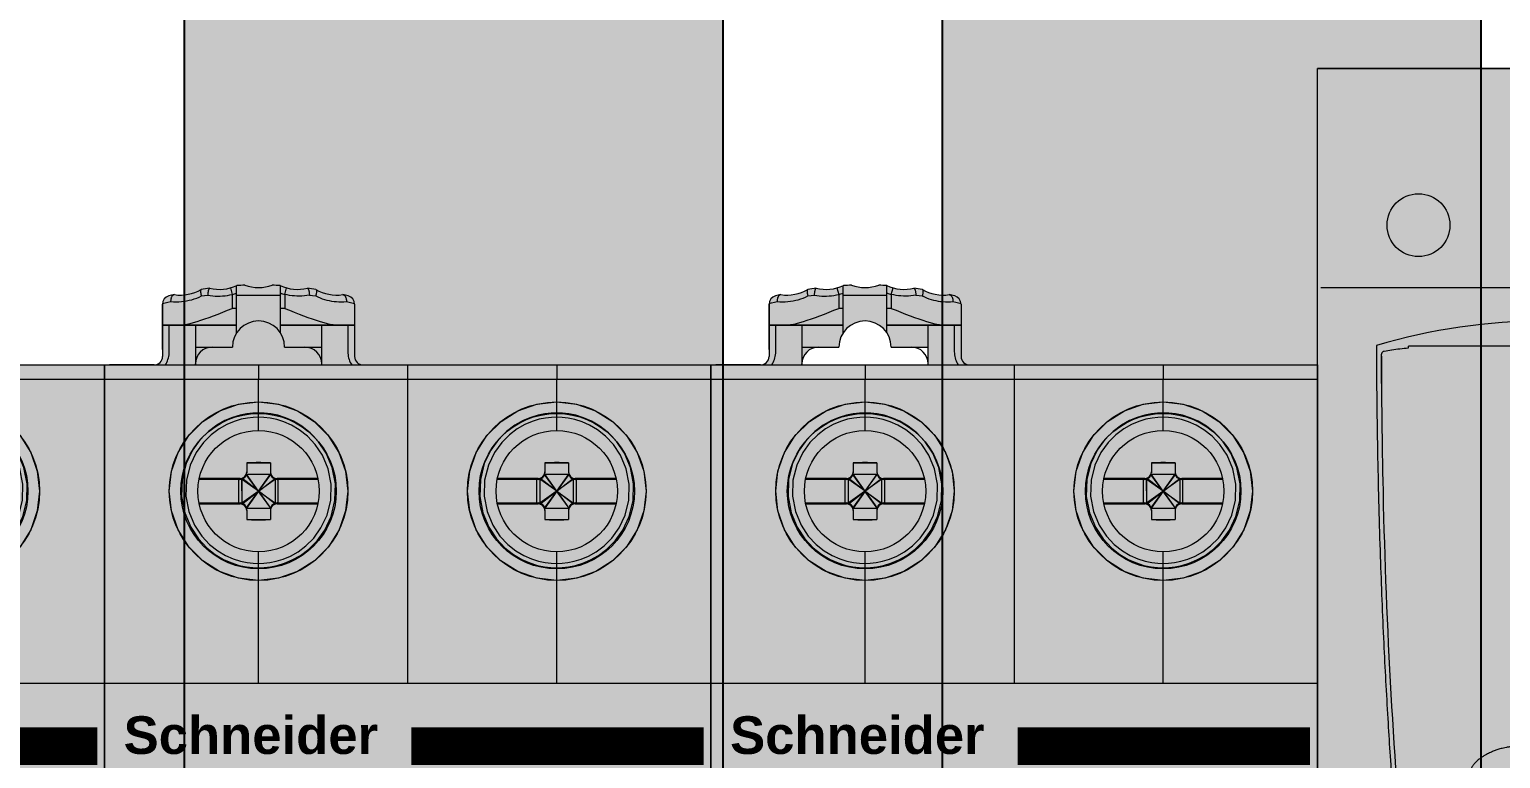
# Model space of a CAD drawing. Header units: millimetres. Extents: x 6914 to 9858, y -2771 to -210.
# Drawn here: x 7083.3 to 7170.6, y -962.6 to -919.3 of the extents above; entities that cross this region are included whole.
import ezdxf

# ---------------------------------------------------------------- set-up
doc = ezdxf.new("R2010")
doc.units = ezdxf.units.MM
doc.layers.get('0').update_dxf_attribs({"lineweight": 9})
for name, color, linetype in [('05. Аппараты', 7, 'Continuous'), ('APPAREILLAGE', 7, 'Continuous'), ('REPARTITION', 7, 'Continuous')]:
    doc.layers.add(name, color=color, linetype=linetype)
doc.layers.add('тонкая', color=7, linetype='Continuous', lineweight=13)
doc.styles.add('STANDARD-2', font='arialbd.ttf')

# ---------------------------------------------------------------- blocks, each defined once
blk = doc.blocks.new('Из_буфера9360')
at = {"layer": 'APPAREILLAGE'}
h = blk.add_hatch(color=252, dxfattribs=at)
h.paths.add_polyline_path([(27.51, 502.269), (33.28, 503.794), (39.987, 504.418), (47.4, 504.307), (55.347, 503.684), (63.547, 502.796), (136.305, 502.796), (136.305, 470.796), (31.547, 470.796), (23.347, 471.684), (15.4, 472.307), (7.987, 472.418), (1.28, 471.794), (-4.49, 470.269), (-9.256, 467.7), (-11.217, 466.014), (20.783, 498.014), (22.744, 499.7)])
h.paths.add_polyline_path([(-12.903, 464.053), (-11.217, 466.014), (-9.256, 467.7), (-4.49, 470.269), (1.28, 471.794), (7.987, 472.418), (15.4, 472.307), (23.347, 471.684), (31.547, 470.796), (23.519, 470.235), (17.261, 469.535), (15.681, 469.359), (8.456, 467.894), (2.157, 465.649), (-3.242, 462.4), (-5.561, 460.357), (-7.603, 458.038), (-10.852, 452.64), (-13.097, 446.34), (-14.562, 439.115), (-15.439, 431.277), (-16, 423.25), (-16.887, 431.45), (-17.511, 439.397), (-17.621, 446.809), (-16.998, 453.517), (-15.472, 459.287)])
h.paths.add_polyline_path([(-3.242, 462.4), (2.157, 465.649), (8.456, 467.894), (15.681, 469.359), (17.261, 469.535), (16.561, 463.277), (16, 455.25), (16, 21.714), (-16, 21.714), (-16, 423.25), (-15.439, 431.277), (-14.562, 439.115), (-13.097, 446.34), (-10.852, 452.64), (-7.603, 458.038), (-5.561, 460.357)])
at = {"layer": 'REPARTITION'}
for p, q in [((16, 21.714), (16, 455.25)), ((-16, 423.25), (-16, 21.714))]:
    blk.add_line(p, q, dxfattribs=at)
blk = doc.blocks.new('Из_буфера9546')
at = {"layer": 'APPAREILLAGE'}
h = blk.add_hatch(color=252, dxfattribs=at)
h.paths.add_polyline_path([(123.112, 615.175), (125.112, 615.175), (125.112, 599.175), (123.112, 599.175)])
h.paths.add_polyline_path([(123.112, 599.175), (125.112, 599.175), (125.112, 583.175), (123.112, 583.175)])
h.paths.add_polyline_path([(27.51, 614.647), (33.28, 616.173), (39.987, 616.796), (47.4, 616.686), (55.347, 616.062), (63.547, 615.175), (125.112, 615.175), (125.112, 583.175), (31.547, 583.175), (23.347, 584.062), (15.4, 584.686), (7.987, 584.796), (1.28, 584.173), (-4.49, 582.647), (-9.256, 580.078), (-11.217, 578.392), (20.783, 610.392), (22.744, 612.078)])
h.paths.add_polyline_path([(-4.49, 582.647), (1.28, 584.173), (7.987, 584.796), (15.4, 584.686), (23.347, 584.062), (31.547, 583.175), (23.519, 582.614), (17.261, 581.914), (15.681, 581.737), (8.456, 580.272), (2.157, 578.027), (-3.242, 574.778), (-5.561, 572.735), (-7.603, 570.417), (-10.852, 565.018), (-13.097, 558.719), (-14.562, 551.494), (-15.439, 543.656), (-16, 535.628), (-16.887, 543.828), (-17.511, 551.775), (-17.621, 559.187), (-16.998, 565.895), (-15.472, 571.665), (-12.903, 576.431), (-11.217, 578.392), (-9.256, 580.078)])
h.paths.add_polyline_path([(2.157, 578.027), (8.456, 580.272), (15.681, 581.737), (17.261, 581.914), (16.561, 575.656), (16, 567.628), (16, 21.714), (-16, 21.714), (-16, 535.628), (-15.439, 543.656), (-14.562, 551.494), (-13.097, 558.719), (-10.852, 565.018), (-7.603, 570.417), (-5.561, 572.735), (-3.242, 574.778)])
at = {"layer": 'REPARTITION'}
for p, q in [((16, 21.714), (16, 567.628)), ((-16, 535.628), (-16, 21.714))]:
    blk.add_line(p, q, dxfattribs=at)
blk = doc.blocks.new('Из_буфера7463')
at = {"layer": 'тонкая', "true_color": 0xc9c9c9}
blk.add_hatch(color=9, dxfattribs=at).paths.add_polyline_path([(5.3, 0.001, 1), (-5.301, 0.001, 1)])
for p, q in [((0, 0), (-0.713, 1.003)), ((-0.7, 1.675), (-0.701, 1.099)), ((0, 0), (0.712, 1.003)), ((0.7, 1.675), (0.7, 1.1)), ((-1.101, 0.7), (-3.525, 0.7)), ((-1.003, 0.712), (-1, -0.712)), ((0, 0), (-1.003, 0.712)), ((1, 0.713), (-1, -0.712)), ((0, 0), (-0.713, -1)), ((0, 0), (0.713, -1)), ((0, 0), (1, -0.712)), ((1, -0.712), (1, 0.713)), ((3.519, 0.7), (1.1, 0.7)), ((-3.517, -0.7), (-1.1, -0.7)), ((1.1, -0.7), (3.523, -0.7)), ((-0.713, -1), (0.713, -1)), ((-0.7, -1.1), (-0.7, -1.674)), ((0.7, -1.1), (0.7, -1.674))]:
    blk.add_line(p, q)
blk.add_lwpolyline([(-0.7, -1.674), (-0.421, -1.68), (-0.141, -1.683), (0.141, -1.683), (0.421, -1.68), (0.7, -1.674)])
for centre, start, end in [((-1.101, 1.1), 269.98883, 359.92722), ((1.1, 1.1), 180.00042, 269.99779), ((-1.1, -1.1), 359.99999, 90.0018), ((1.1, -1.1), 89.99819, 180.00002)]:
    blk.add_arc(centre, 0.4, start, end)
at = {"layer": 'тонкая'}
for p, q in [((-0.713, 1.003), (0.712, 1.003)), ((-0.7, 1.675), (0.7, 1.675))]:
    blk.add_line(p, q, dxfattribs=at)
for centre, radius in [((0, 0), 5.3), ((0, 0.001), 4.614), ((0, 0.001), 3.6)]:
    blk.add_circle(centre, radius, dxfattribs=at)
blk = doc.blocks.new('Из_буфера28128')
at = {"ltscale": 100}
h = blk.add_hatch(color=2, dxfattribs=at)
h.paths.add_polyline_path([(4.156, 46.566, 0.16662), (5.747, 46.876, -0.005754), (6.248, 46.948, 0.125718), (7.486, 46.967), (7.591, 46.581), (7.591, 45.754), (7.85, 45.754), (7.85, 44.754), (5.4, 44.754), (3.451, 44.754), (3.452, 46.049, -0.318374), (3.829, 46.487, -0.003821)])
h.paths.add_polyline_path([(12.553, 46.876, 0.16662), (14.144, 46.566, -0.003821), (14.471, 46.487, -0.344326), (14.85, 46.002), (14.85, 44.756), (12.9, 44.754), (10.453, 44.754), (10.45, 44.754), (10.45, 45.754), (10.709, 45.754), (10.709, 46.581), (10.814, 46.967, 0.125718), (12.052, 46.948, -0.005754)])
h.paths.add_polyline_path([(10.45, 47.097, 0.038719), (10.814, 46.967), (10.709, 46.581, -0.023491), (10.45, 46.665)])
h.paths.add_polyline_path([(10.45, 46.665, 0.023491), (10.709, 46.581), (10.709, 45.754), (10.45, 45.754), (10.45, 46.519)])
h.paths.add_polyline_path([(7.591, 46.581, 0.023491), (7.85, 46.665), (7.85, 46.519), (7.85, 45.754), (7.591, 45.754)])
h.paths.add_polyline_path([(7.486, 46.967, 0.038719), (7.85, 47.097), (7.85, 46.665, -0.023491), (7.591, 46.581)])
h.paths.add_polyline_path([(8.339, 47.126, 0.16662), (9.961, 47.126, -0.005429), (10.438, 47.103, 0.001342), (10.45, 47.097), (10.45, 46.665), (10.45, 46.519), (7.85, 46.519), (7.85, 46.665), (7.85, 47.097, 0.001342), (7.862, 47.103, -0.005429)])
h.paths.add_polyline_path([(7.85, 46.519), (10.45, 46.519), (10.45, 45.754), (10.45, 44.754), (10.45, 44.298, 0.543311), (7.85, 44.297), (7.85, 44.754), (7.85, 45.754)])
h.paths.add_polyline_path([(5.4, 44.754), (7.85, 44.754), (7.85, 44.297, 0.144708), (7.601, 43.454), (6.4, 43.454), (5.4, 43.454)])
h.paths.add_polyline_path([(10.453, 44.754), (12.9, 44.754), (12.9, 43.454), (11.9, 43.454), (10.7, 43.454, 0.144998), (10.45, 44.298), (10.45, 44.754)])
h.paths.add_polyline_path([(11.9, 43.454), (12.9, 43.454), (12.9, 42.454, 0.414214)])
h.paths.add_polyline_path([(12.9, 44.754), (14.85, 44.754), (14.85, 42.9, 0.414214), (15.35, 42.4), (12.9, 42.4), (12.9, 42.454), (12.9, 43.454)])
h.paths.add_polyline_path([(12.9, 44.754), (14.85, 44.754), (14.85, 42.9, 0.414214), (15.35, 42.4), (12.9, 42.4), (12.9, 42.454), (12.9, 43.454)])
h.paths.add_polyline_path([(12.9, 44.754), (14.85, 44.754), (14.85, 42.9, 0.414214), (15.35, 42.4), (12.9, 42.4), (12.9, 42.454), (12.9, 43.454)])
h.paths.add_polyline_path([(11.9, 43.454), (12.9, 43.454), (12.9, 42.454, 0.414214)])
h.paths.add_polyline_path([(5.4, 43.454), (6.4, 43.454, 0.414214), (5.4, 42.454)])
h.paths.add_polyline_path([(3.451, 44.754), (5.4, 44.754), (5.4, 43.454), (5.4, 42.454), (5.4, 42.4), (2.95, 42.4, 0.414389), (3.45, 42.9)])
at = {"layer": 'тонкая', "ltscale": 100, "true_color": 0xfafafa}
h = blk.add_hatch(color=7, dxfattribs=at)
h.paths.add_polyline_path([(21.55, -2.386), (31.55, -2.386), (31.55, -4.43), (21.55, -4.43)])
h.paths.add_polyline_path([(3.85, -2.386), (13.85, -2.386), (13.85, -4.43), (3.85, -4.43)])
h.paths.add_polyline_path([(0.55, -13.899), (7.701, -13.899), (7.701, -13.968), (7.701, -19.796), (7.701, -19.93), (0.55, -19.93)])
h.paths.add_polyline_path([(31.85, -15.482), (34.45, -15.482), (34.85, -15.482), (34.85, -19.93), (27.698, -19.93), (27.698, -19.796), (27.698, -13.968), (27.698, -13.899), (31.733, -13.9), (31.754, -14.19)])
h.paths.add_polyline_path([(22.604, -15.745), (23.243, -15.691), (23.82, -15.632), (24.341, -15.568), (24.812, -15.5), (25.239, -15.428), (25.623, -15.351), (25.968, -15.269), (26.274, -15.182), (26.542, -15.088), (26.77, -14.987), (26.956, -14.877), (27.092, -14.76), (27.174, -14.638), (27.198, -14.521), (27.198, -19.796), (27.198, -19.93), (23.567, -20.043), (20.729, -20.216), (17.698, -20.278), (14.666, -20.216), (11.832, -20.043), (9.15, -19.96), (8.201, -19.93), (8.201, -19.796), (8.201, -14.519), (8.226, -14.638), (8.309, -14.761), (8.446, -14.879), (8.633, -14.989), (8.863, -15.09), (9.132, -15.184), (9.44, -15.272), (9.786, -15.353), (10.173, -15.43), (10.601, -15.502), (11.073, -15.57), (11.592, -15.633), (12.163, -15.691), (12.79, -15.745), (13.477, -15.793), (14.231, -15.835), (15.057, -15.87), (15.964, -15.896), (16.958, -15.912), (18.055, -15.915), (19.182, -15.901), (20.199, -15.875), (21.096, -15.838), (21.892, -15.795)])
h.paths.add_polyline_path([(8.201, -13.899), (27.198, -13.899), (27.198, -13.968), (27.199, -14.518), (27.198, -14.521), (27.174, -14.638), (27.092, -14.76), (26.956, -14.877), (26.77, -14.987), (26.542, -15.088), (26.274, -15.182), (25.968, -15.269), (25.623, -15.351), (25.239, -15.428), (24.812, -15.5), (24.341, -15.568), (23.82, -15.632), (23.243, -15.691), (22.604, -15.745), (21.892, -15.795), (21.096, -15.838), (20.199, -15.875), (19.182, -15.901), (18.055, -15.915), (16.958, -15.912), (15.964, -15.896), (15.057, -15.87), (14.231, -15.835), (13.477, -15.793), (12.79, -15.745), (12.163, -15.691), (11.592, -15.633), (11.073, -15.57), (10.601, -15.502), (10.173, -15.43), (9.786, -15.353), (9.44, -15.272), (9.132, -15.184), (8.863, -15.09), (8.633, -14.989), (8.446, -14.879), (8.309, -14.761), (8.226, -14.638), (8.201, -14.519), (8.201, -14.518), (8.201, -13.968)])
h.paths.add_polyline_path([(8.904, -11.125), (10.451, -11.172), (11.943, -11.304), (13.329, -11.499), (13.433, -11.53), (13.523, -11.582), (13.592, -11.651), (13.635, -11.732), (13.65, -11.818), (13.65, -13.217), (13.635, -13.28), (13.592, -13.337), (13.523, -13.384), (13.45, -13.412), (13.45, -13.661), (4.35, -13.661), (4.35, -13.412), (4.277, -13.384), (4.208, -13.337), (4.165, -13.28), (4.15, -13.217), (4.15, -11.818), (4.165, -11.732), (4.208, -11.651), (4.277, -11.582), (4.367, -11.53), (4.471, -11.5), (5.862, -11.303), (7.356, -11.171)])
h.paths.add_polyline_path([(26.604, -11.125), (28.151, -11.172), (29.643, -11.304), (31.029, -11.499), (31.133, -11.53), (31.223, -11.582), (31.292, -11.651), (31.335, -11.732), (31.35, -11.818), (31.35, -13.217), (31.335, -13.28), (31.292, -13.337), (31.223, -13.384), (31.15, -13.412), (31.15, -13.661), (22.05, -13.661), (22.05, -13.412), (21.977, -13.384), (21.908, -13.337), (21.865, -13.28), (21.85, -13.217), (21.85, -11.818), (21.865, -11.732), (21.908, -11.651), (21.977, -11.582), (22.067, -11.53), (22.171, -11.5), (23.562, -11.303), (25.056, -11.171)])
h.paths.add_polyline_path([(27.198, -13.968), (27.698, -13.968), (27.698, -19.796), (27.198, -19.796), (27.198, -14.521), (27.199, -14.518)])
h.paths.add_polyline_path([(33.543, -14.189), (34.45, -14.189), (34.45, -15.482), (31.85, -15.482), (31.754, -14.19), (31.848, -14.19)])
h.paths.add_polyline_path([(12.153, -38.402, 0.039642), (12.668, -37.884), (12.718, -37.833), (12.746, -37.789, 0.629593), (9.15, -30.285), (9.15, -29.6), (10.26, -29.718), (11.318, -30.064), (12.273, -30.618), (13.095, -31.36), (13.742, -32.253), (14.193, -33.268), (14.421, -34.348), (14.42, -35.458), (14.19, -36.538), (13.737, -37.554), (13.088, -38.447), (12.265, -39.188), (11.311, -39.739), (10.255, -40.084), (9.15, -40.2), (9.15, -39.551), (9.848, -39.498), (10.53, -39.337), (11.265, -39.031), (12.022, -38.534)])
h.paths.add_polyline_path([(8.04, -29.718), (9.15, -29.6), (9.15, -30.285, 0.624628), (5.511, -37.737), (5.529, -37.766), (5.56, -37.799, 0.043374), (6.114, -38.374), (6.228, -38.492), (6.475, -38.659, 0.012404), (6.665, -38.787), (6.995, -39.01), (7.742, -39.328), (8.438, -39.496), (9.15, -39.551), (9.15, -40.2), (8.046, -40.084), (6.989, -39.74), (6.035, -39.188), (5.212, -38.447), (4.562, -37.554), (4.11, -36.538), (3.879, -35.458), (3.879, -34.347), (4.107, -33.268), (4.558, -32.253), (5.205, -31.36), (6.027, -30.618), (6.981, -30.064)])
h.paths.add_polyline_path([(24.681, -30.064), (25.74, -29.718), (26.85, -29.6), (26.85, -30.285, 0.624628), (23.211, -37.737), (23.229, -37.766), (23.26, -37.799, 0.043374), (23.814, -38.374), (23.928, -38.492), (24.175, -38.659, 0.012404), (24.365, -38.787), (24.695, -39.01), (25.442, -39.328), (26.138, -39.496), (26.85, -39.551), (26.85, -40.2), (25.746, -40.084), (24.689, -39.74), (23.735, -39.188), (22.912, -38.447), (22.262, -37.554), (21.81, -36.538), (21.579, -35.458), (21.579, -34.347), (21.807, -33.268), (22.258, -32.253), (22.905, -31.36), (23.727, -30.618)])
h.paths.add_polyline_path([(27.96, -29.718), (29.018, -30.064), (29.973, -30.618), (30.795, -31.36), (31.442, -32.253), (31.893, -33.268), (32.121, -34.348), (32.12, -35.458), (31.89, -36.538), (31.437, -37.554), (30.788, -38.447), (29.965, -39.188), (29.011, -39.739), (27.955, -40.084), (26.85, -40.2), (26.85, -39.551), (27.548, -39.498), (28.23, -39.337), (28.965, -39.031), (29.722, -38.534), (29.853, -38.402, 0.039642), (30.368, -37.884), (30.418, -37.833), (30.446, -37.789, 0.629593), (26.85, -30.285), (26.85, -29.6)])
h.paths.add_polyline_path([(24.546, 39.673), (25.667, 40.066), (26.85, 40.2), (26.85, 39.551), (26.519, 39.539), (26.152, 39.497), (25.749, 39.416), (25.313, 39.284), (24.852, 39.09), (24.371, 38.818), (23.876, 38.448), (23.699, 38.271, 0.016476), (23.484, 38.056), (23.387, 37.96), (23.345, 37.902, 0.640654), (26.85, 30.287), (26.85, 29.6), (25.662, 29.735), (24.539, 30.13), (23.537, 30.763), (22.702, 31.601), (22.073, 32.605), (21.682, 33.724), (21.55, 34.903), (21.683, 36.081), (22.076, 37.202), (22.708, 38.207), (23.545, 39.044)])
h.paths.add_polyline_path([(28.032, 40.066), (29.153, 39.673), (30.155, 39.043), (30.992, 38.207), (31.624, 37.202), (32.017, 36.082), (32.15, 34.903), (32.018, 33.725), (31.627, 32.605), (30.998, 31.601), (30.162, 30.763), (29.161, 30.131), (28.038, 29.735), (26.85, 29.6), (26.85, 30.287, 0.629706), (30.445, 37.792), (30.416, 37.836), (30.353, 37.903, 0.022918), (30.064, 38.211), (29.922, 38.362), (29.415, 38.761), (28.918, 39.055), (28.442, 39.264), (27.991, 39.406), (27.572, 39.494), (27.191, 39.538), (26.85, 39.551), (26.85, 40.2)])
h.paths.add_polyline_path([(9.15, 40.2), (10.332, 40.066), (11.453, 39.673), (12.455, 39.043), (13.292, 38.207), (13.924, 37.202), (14.317, 36.082), (14.45, 34.903), (14.318, 33.725), (13.927, 32.605), (13.298, 31.601), (12.462, 30.763), (11.461, 30.131), (10.338, 29.735), (9.15, 29.6), (9.15, 30.287, 0.629706), (12.745, 37.792), (12.716, 37.836), (12.653, 37.903, 0.022918), (12.364, 38.211), (12.222, 38.362), (11.715, 38.761), (11.218, 39.055), (10.742, 39.264), (10.291, 39.406), (9.872, 39.494), (9.491, 39.538), (9.15, 39.551)])
h.paths.add_polyline_path([(6.846, 39.673), (7.967, 40.066), (9.15, 40.2), (9.15, 39.551), (8.819, 39.539), (8.452, 39.497), (8.049, 39.416), (7.613, 39.284), (7.152, 39.09), (6.671, 38.818), (6.176, 38.448), (5.999, 38.271, 0.016475), (5.784, 38.056), (5.687, 37.96), (5.645, 37.902, 0.640654), (9.15, 30.287), (9.15, 29.6), (7.962, 29.735), (6.839, 30.13), (5.837, 30.763), (5.002, 31.601), (4.373, 32.605), (3.982, 33.724), (3.85, 34.903), (3.983, 36.081), (4.376, 37.202), (5.008, 38.207), (5.845, 39.044)])
h.paths.add_polyline_path([(0, 42.4), (36, 42.4), (36, -42.4), (0, -42.4)])
for p, q in [((7.486, 46.967), (7.591, 46.581)), ((7.591, 46.581), (7.591, 45.754)), ((7.85, 44.297), (7.85, 47.097)), ((10.45, 46.519), (7.85, 46.519)), ((10.45, 44.298), (10.45, 47.097)), ((10.709, 46.581), (10.814, 46.967)), ((10.709, 46.581), (10.709, 45.754)), ((3.45, 43.32), (3.45, 46.002)), ((7.85, 45.754), (7.591, 45.754)), ((10.709, 45.754), (10.45, 45.754)), ((14.85, 46.002), (14.851, 43.321)), ((7.85, 44.754), (3.45, 44.754)), ((3.85, 43.178), (3.85, 44.754)), ((5.4, 44.754), (5.4, 42.4)), ((14.85, 44.754), (10.45, 44.754)), ((12.9, 42.4), (12.9, 44.754)), ((14.45, 44.754), (14.45, 43.178)), ((5.4, 43.454), (7.601, 43.454)), ((10.7, 43.454), (12.9, 43.454)), ((0.3, 42.4), (35.7, 42.4)), ((0.3, 42.4), (18, 42.4)), ((9.15, 42.4), (9.15, 41.534)), ((9.15, 42.4), (9.15, 41.534)), ((18, 42.4), (18, 23.5)), ((26.85, 42.4), (26.85, 41.534)), ((36, 41.533), (0, 41.534)), ((18, 41.533), (0.3, 41.534)), ((9.15, 38.5), (9.15, 41.534)), ((26.85, 38.5), (26.85, 41.534)), ((9.491, 39.538), (9.15, 39.551)), ((27.191, 39.538), (26.85, 39.551)), ((8.421, 33.9), (9.879, 35.9)), ((9.879, 33.9), (8.421, 35.9)), ((9.879, 35.9), (8.421, 35.9)), ((8.45, 36.588), (8.45, 36.05)), ((9.85, 36.588), (9.85, 36.05)), ((26.121, 33.9), (27.579, 35.9)), ((27.579, 33.9), (26.121, 35.9)), ((27.579, 35.9), (26.121, 35.9)), ((26.15, 36.588), (26.15, 36.05)), ((27.55, 36.588), (27.55, 36.05)), ((8.05, 35.65), (5.631, 35.65)), ((7.976, 34.15), (7.976, 35.65)), ((8.15, 34.137), (10.15, 35.663)), ((8.15, 35.663), (8.15, 34.137)), ((10.15, 34.137), (8.15, 35.663)), ((10.15, 34.137), (10.15, 35.663)), ((12.661, 35.65), (10.25, 35.65)), ((10.324, 34.15), (10.324, 35.65)), ((25.75, 35.65), (23.331, 35.65)), ((25.676, 34.15), (25.676, 35.65)), ((25.85, 34.137), (27.85, 35.663)), ((25.85, 35.663), (25.85, 34.137)), ((27.85, 34.137), (25.85, 35.663)), ((27.85, 34.137), (27.85, 35.663)), ((30.361, 35.65), (27.95, 35.65)), ((28.024, 34.15), (28.024, 35.65)), ((5.639, 34.15), (8.05, 34.15)), ((10.25, 34.15), (12.67, 34.15)), ((23.339, 34.15), (25.75, 34.15)), ((27.95, 34.15), (30.37, 34.15)), ((8.421, 33.9), (9.879, 33.9)), ((8.45, 33.75), (8.45, 33.212)), ((9.85, 33.75), (9.85, 33.212)), ((26.121, 33.9), (27.579, 33.9)), ((26.15, 33.75), (26.15, 33.212)), ((27.55, 33.75), (27.55, 33.212)), ((9.15, 23.87), (9.15, 31.3)), ((26.85, 23.87), (26.85, 31.3)), ((8.809, 30.365), (9.15, 30.352)), ((26.509, 30.365), (26.85, 30.352)), ((9.15, 23.5), (9.15, 29.6)), ((26.85, 23.5), (26.85, 29.6)), ((0, 23.5), (36, 23.5))]:
    blk.add_line(p, q)
at = {"ltscale": 100}
for p, q in [((3.452, 46.049), (3.45, 42.9)), ((14.85, 46.002), (14.85, 42.9)), ((3.451, 44.754), (7.85, 44.754)), ((10.45, 44.754), (14.85, 44.756)), ((6.4, 43.454), (7.601, 43.454)), ((2.95, 42.4), (0.3, 42.4)), ((5.4, 42.4), (5.4, 42.454)), ((15.35, 42.4), (18, 42.4))]:
    blk.add_line(p, q, dxfattribs=at)
for points in [[(4.129, 46.56), (4.11, 46.554), (4.092, 46.546), (4.074, 46.535), (4.056, 46.522), (4.04, 46.507), (4.024, 46.489), (4.01, 46.47), (3.996, 46.448), (3.984, 46.425), (3.972, 46.399), (3.962, 46.373), (3.954, 46.345), (3.947, 46.316), (3.941, 46.286), (3.937, 46.255), (3.934, 46.224), (3.933, 46.192), (3.934, 46.16)], [(3.934, 46.16), (4.095, 46.148), (4.256, 46.143), (4.415, 46.145), (4.572, 46.155), (4.729, 46.173), (4.883, 46.198), (5.035, 46.23), (5.185, 46.268), (5.332, 46.314), (5.477, 46.366), (5.618, 46.426), (5.757, 46.492)], [(5.742, 46.873), (5.734, 46.867), (5.728, 46.859), (5.722, 46.848), (5.717, 46.835), (5.713, 46.821), (5.711, 46.804), (5.709, 46.785), (5.708, 46.764), (5.709, 46.742), (5.71, 46.718), (5.713, 46.693), (5.716, 46.667), (5.721, 46.639), (5.727, 46.611), (5.733, 46.581), (5.74, 46.552), (5.748, 46.522), (5.757, 46.492)], [(5.757, 46.492), (5.945, 46.518), (6.134, 46.542)], [(6.244, 46.948), (6.235, 46.945), (6.226, 46.939), (6.217, 46.929), (6.208, 46.916), (6.199, 46.901), (6.191, 46.882), (6.183, 46.861), (6.175, 46.836), (6.168, 46.81), (6.161, 46.781), (6.155, 46.751), (6.15, 46.719), (6.145, 46.685), (6.141, 46.65), (6.138, 46.615), (6.135, 46.579), (6.134, 46.542)], [(6.134, 46.542), (6.281, 46.517), (6.429, 46.498), (6.576, 46.486), (6.723, 46.48), (6.869, 46.481), (7.015, 46.488), (7.16, 46.502), (7.304, 46.522), (7.448, 46.549), (7.591, 46.581)], [(12.166, 46.542), (12.019, 46.517), (11.871, 46.498), (11.724, 46.486), (11.577, 46.48), (11.431, 46.481), (11.285, 46.488), (11.14, 46.502), (10.996, 46.522), (10.852, 46.549), (10.709, 46.581)], [(12.056, 46.948), (12.065, 46.945), (12.074, 46.939), (12.083, 46.929), (12.092, 46.916), (12.101, 46.901), (12.109, 46.882), (12.117, 46.861), (12.125, 46.836), (12.132, 46.81), (12.139, 46.781), (12.145, 46.751), (12.15, 46.719), (12.155, 46.685), (12.159, 46.65), (12.162, 46.615), (12.165, 46.579), (12.166, 46.542)], [(12.166, 46.542), (12.355, 46.518), (12.543, 46.492)], [(12.558, 46.873), (12.566, 46.867), (12.572, 46.859), (12.578, 46.848), (12.583, 46.835), (12.587, 46.821), (12.589, 46.804), (12.591, 46.785), (12.592, 46.764), (12.591, 46.742), (12.59, 46.718), (12.587, 46.693), (12.584, 46.667), (12.579, 46.639), (12.573, 46.611), (12.567, 46.581), (12.56, 46.552), (12.552, 46.522), (12.543, 46.492)], [(12.543, 46.492), (12.671, 46.43), (12.801, 46.375), (12.934, 46.326), (13.07, 46.282), (13.207, 46.244), (13.347, 46.211), (13.488, 46.185), (13.631, 46.165), (13.776, 46.151), (13.922, 46.144), (14.069, 46.143), (14.217, 46.148), (14.366, 46.16)], [(14.171, 46.56), (14.19, 46.554), (14.208, 46.546), (14.226, 46.535), (14.244, 46.522), (14.26, 46.507), (14.276, 46.489), (14.29, 46.47), (14.304, 46.448), (14.316, 46.425), (14.328, 46.399), (14.338, 46.373), (14.346, 46.345), (14.353, 46.316), (14.359, 46.286), (14.363, 46.255), (14.366, 46.224), (14.367, 46.192), (14.366, 46.16)], [(3.452, 46.049), (3.608, 46.086), (3.768, 46.123), (3.934, 46.16)], [(4.274, 44.754), (4.412, 44.758), (4.561, 44.771), (4.722, 44.791), (4.895, 44.822), (5.082, 44.862), (5.283, 44.912), (5.498, 44.972), (5.724, 45.043), (5.963, 45.123), (6.215, 45.212), (6.477, 45.31), (6.748, 45.415), (7.026, 45.525), (7.307, 45.639), (7.591, 45.754)], [(10.709, 45.754), (10.993, 45.639), (11.274, 45.525), (11.552, 45.415), (11.823, 45.31), (12.085, 45.212), (12.337, 45.123), (12.576, 45.043), (12.802, 44.972), (13.017, 44.912), (13.218, 44.862), (13.405, 44.822), (13.578, 44.791), (13.739, 44.771), (13.888, 44.758), (14.026, 44.754)], [(14.366, 46.16), (14.532, 46.123), (14.692, 46.086), (14.848, 46.049)], [(3.62, 42.4), (3.66, 42.464), (3.704, 42.546), (3.742, 42.631), (3.775, 42.719), (3.802, 42.808), (3.823, 42.9), (3.838, 42.992), (3.847, 43.085), (3.85, 43.178)], [(14.45, 43.178), (14.453, 43.085), (14.462, 42.992), (14.477, 42.9), (14.498, 42.808), (14.525, 42.719), (14.558, 42.631), (14.596, 42.546), (14.64, 42.464), (14.68, 42.4)], [(9.15, 29.6), (7.962, 29.735), (6.839, 30.13), (5.837, 30.763), (5.002, 31.601), (4.373, 32.605), (3.982, 33.724), (3.85, 34.903), (3.983, 36.081), (4.376, 37.202), (5.008, 38.207), (5.845, 39.044), (6.846, 39.673), (7.967, 40.066), (9.15, 40.2)], [(9.15, 40.2), (10.332, 40.066), (11.453, 39.673), (12.455, 39.043), (13.292, 38.207), (13.924, 37.202), (14.317, 36.082), (14.45, 34.903), (14.318, 33.725), (13.927, 32.605), (13.298, 31.601), (12.462, 30.763), (11.461, 30.131), (10.338, 29.735), (9.15, 29.6)], [(26.85, 29.6), (25.662, 29.735), (24.539, 30.13), (23.537, 30.763), (22.702, 31.601), (22.073, 32.605), (21.682, 33.724), (21.55, 34.903), (21.683, 36.081), (22.076, 37.202), (22.708, 38.207), (23.545, 39.044), (24.546, 39.673), (25.667, 40.066), (26.85, 40.2)], [(26.85, 40.2), (28.032, 40.066), (29.153, 39.673), (30.155, 39.043), (30.992, 38.207), (31.624, 37.202), (32.017, 36.082), (32.15, 34.903), (32.018, 33.725), (31.627, 32.605), (30.998, 31.601), (30.162, 30.763), (29.161, 30.131), (28.038, 29.735), (26.85, 29.6)], [(9.15, 39.551), (8.819, 39.539), (8.452, 39.497), (8.049, 39.416), (7.613, 39.284), (7.152, 39.09), (6.671, 38.818), (6.176, 38.448), (5.687, 37.96), (5.232, 37.33), (4.852, 36.535), (4.615, 35.585), (4.586, 34.59), (4.77, 33.612), (5.126, 32.758), (5.577, 32.076), (6.071, 31.547), (6.579, 31.146), (7.078, 30.85), (7.555, 30.64), (8.008, 30.498), (8.427, 30.41), (8.809, 30.365)], [(9.15, 30.352), (9.481, 30.364), (9.85, 30.406), (10.254, 30.488), (10.691, 30.621), (11.153, 30.816), (11.636, 31.089), (12.133, 31.462), (12.622, 31.953), (13.078, 32.588), (13.456, 33.388), (13.688, 34.341), (13.713, 35.334), (13.524, 36.31), (13.167, 37.159), (12.716, 37.836), (12.222, 38.362), (11.715, 38.761), (11.218, 39.055), (10.742, 39.264), (10.291, 39.406), (9.872, 39.494), (9.491, 39.538)], [(26.85, 39.551), (26.519, 39.539), (26.152, 39.497), (25.749, 39.416), (25.313, 39.284), (24.852, 39.09), (24.371, 38.818), (23.876, 38.448), (23.387, 37.96), (22.932, 37.33), (22.552, 36.535), (22.315, 35.585), (22.286, 34.59), (22.47, 33.612), (22.826, 32.758), (23.277, 32.076), (23.771, 31.547), (24.279, 31.146), (24.778, 30.85), (25.255, 30.64), (25.708, 30.498), (26.127, 30.41), (26.509, 30.365)], [(26.85, 30.352), (27.181, 30.364), (27.55, 30.406), (27.954, 30.488), (28.391, 30.621), (28.853, 30.816), (29.336, 31.089), (29.833, 31.462), (30.322, 31.953), (30.778, 32.588), (31.156, 33.388), (31.388, 34.341), (31.413, 35.334), (31.224, 36.31), (30.867, 37.159), (30.416, 37.836), (29.922, 38.362), (29.415, 38.761), (28.918, 39.055), (28.442, 39.264), (27.991, 39.406), (27.572, 39.494), (27.191, 39.538)], [(9.15, 39.294), (8.838, 39.283), (8.492, 39.243), (8.112, 39.166), (7.701, 39.042), (7.266, 38.859), (6.811, 38.603), (6.344, 38.254), (5.883, 37.793), (5.452, 37.198), (5.093, 36.447), (4.87, 35.55), (4.842, 34.61), (5.016, 33.687), (5.352, 32.88), (5.778, 32.236), (6.245, 31.737), (6.725, 31.359), (7.195, 31.08), (7.646, 30.882), (8.072, 30.748), (8.468, 30.665), (8.828, 30.623), (9.15, 30.611)], [(9.15, 30.611), (9.463, 30.622), (9.81, 30.662), (10.191, 30.739), (10.603, 30.864), (11.039, 31.048), (11.496, 31.306), (11.964, 31.657), (12.426, 32.12), (12.857, 32.72), (13.214, 33.475), (13.433, 34.375), (13.456, 35.313), (13.278, 36.235), (12.94, 37.036), (12.514, 37.676), (12.048, 38.172), (11.57, 38.549), (11.101, 38.826), (10.651, 39.023), (10.226, 39.157), (9.831, 39.24), (9.471, 39.282), (9.15, 39.294)], [(26.85, 39.294), (26.538, 39.283), (26.192, 39.243), (25.812, 39.166), (25.401, 39.042), (24.966, 38.859), (24.511, 38.603), (24.044, 38.254), (23.583, 37.793), (23.152, 37.198), (22.793, 36.447), (22.57, 35.55), (22.542, 34.61), (22.716, 33.687), (23.052, 32.88), (23.478, 32.236), (23.945, 31.737), (24.425, 31.359), (24.895, 31.08), (25.346, 30.882), (25.772, 30.748), (26.168, 30.665), (26.528, 30.623), (26.85, 30.611)], [(26.85, 30.611), (27.163, 30.622), (27.51, 30.662), (27.891, 30.739), (28.303, 30.864), (28.739, 31.048), (29.196, 31.306), (29.664, 31.657), (30.126, 32.12), (30.557, 32.72), (30.914, 33.475), (31.133, 34.375), (31.156, 35.313), (30.978, 36.235), (30.64, 37.036), (30.214, 37.676), (29.748, 38.172), (29.27, 38.549), (28.801, 38.826), (28.351, 39.023), (27.926, 39.157), (27.531, 39.24), (27.171, 39.282), (26.85, 39.294)], [(9.85, 36.588), (9.571, 36.592), (9.291, 36.594), (9.009, 36.594), (8.729, 36.592), (8.45, 36.588)], [(27.55, 36.588), (27.271, 36.592), (26.991, 36.594), (26.709, 36.594), (26.429, 36.592), (26.15, 36.588)], [(8.45, 33.212), (8.729, 33.208), (9.009, 33.206), (9.291, 33.206), (9.571, 33.208), (9.85, 33.212)], [(26.15, 33.212), (26.429, 33.208), (26.709, 33.206), (26.991, 33.206), (27.271, 33.208), (27.55, 33.212)]]:
    blk.add_lwpolyline(points)
for centre in [(9.15, 34.9), (26.85, 34.9)]:
    blk.add_circle(centre, 3.6)
for centre, radius, start, end in [((3.95, 46.002), 0.5, 103.99637, 180), ((9.15, 25.141), 22, 103.12067, 103.99637), ((4.5, 49.042), 2.5, 262.08966, 299.92856), ((9.15, 25.141), 22, 97.57883, 98.89755), ((6.83, 49.38), 2.5, 256.54783, 294.38672), ((6.83, 49.38), 2.9, 285.20995, 290.5928), ((9.15, 25.141), 22, 92.11156, 93.35572), ((9.15, 49.491), 2.5, 251.08055, 288.91945), ((9.15, 25.141), 22, 86.64428, 87.88844), ((11.47, 49.38), 2.5, 245.61328, 283.45217), ((11.47, 49.38), 2.9, 249.4072, 254.79005), ((9.15, 25.141), 22, 81.10245, 82.42117), ((13.8, 49.042), 2.5, 240.07144, 277.91034), ((9.15, 25.141), 22, 76.00363, 76.87933), ((14.35, 46.002), 0.5, 0, 76.00363), ((8.05, 36.05), 0.4, 270, 0), ((10.25, 36.05), 0.4, 180, 270), ((25.75, 36.05), 0.4, 270, 0), ((27.95, 36.05), 0.4, 180, 270), ((8.05, 33.75), 0.4, 0, 90), ((10.25, 33.75), 0.4, 90, 180), ((25.75, 33.75), 0.4, 0, 90), ((27.95, 33.75), 0.4, 90, 180)]:
    blk.add_arc(centre, radius, start, end)
for centre, radius, start, end in [((9.15, 43.454), 1.55, 0, 180), ((2.95, 42.9), 0.5, 270, 359.9656), ((6.4, 42.454), 1, 90, 180), ((11.9, 42.454), 1, 0, 90), ((15.35, 42.9), 0.5, 180, 270)]:
    blk.add_arc(centre, radius, start, end, dxfattribs=at)
at = {"layer": '05. Аппараты', "color": 82, "const_width": 2.236}
blk.add_lwpolyline([(18.22, 19.762), (35.572, 19.762)], dxfattribs=at)
at = {"layer": 'тонкая', "ltscale": 100}
blk.add_lwpolyline([(0, 42.4), (36, 42.4), (36, -42.4), (0, -42.4)], close=True, dxfattribs=at)
for p in [(9.15, 34.9), (26.85, 34.9)]:
    blk.add_blockref('Из_буфера7463', p, dxfattribs=at)
at = {"layer": '05. Аппараты', "color": 82, "style": 'STANDARD-2'}
blk.add_text('Schneider', height=2.2362, dxfattribs=at).set_placement((1.141, 19.302))
blk = doc.blocks.new('Из_буфера17395')
at = {"layer": 'тонкая', "ltscale": 100, "true_color": 0xffffff}
h = blk.add_hatch(color=7, dxfattribs=at)
h.paths.add_polyline_path([(6.75, -60), (20.25, -60), (20.25, -60.498), (20.262, -60), (23.25, -60), (23.25, -61, -0.414214), (21.25, -63), (5.75, -63, -0.414214), (3.75, -61), (3.75, -60)])
h.paths.add_polyline_path([(0, 60), (27, 60), (27, -60), (0, -60)])
edge = h.paths.add_edge_path()
edge.add_arc((6.002, 50.691), 1.865, 0, 360)
edge = h.paths.add_edge_path()
edge.add_arc((13.5, 50.691), 1.865, 0, 360)
edge = h.paths.add_edge_path()
edge.add_arc((20.997, 50.691), 1.865, 0, 360)
edge = h.paths.add_edge_path()
edge.add_arc((6.002, -50.8), 1.865, 0, 360)
edge = h.paths.add_edge_path()
edge.add_arc((13.5, -50.8), 1.865, 0, 360)
edge = h.paths.add_edge_path()
edge.add_arc((20.997, -50.8), 1.865, 0, 360)
at = {"layer": 'тонкая', "ltscale": 100}
h = blk.add_hatch(color=254, dxfattribs=at)
edge = h.paths.add_edge_path()
edge.add_arc((6.002, -50.8), 1.865, 0, 360)
edge = h.paths.add_edge_path()
edge.add_arc((13.5, -50.8), 1.865, 0, 360)
edge = h.paths.add_edge_path()
edge.add_arc((20.997, -50.8), 1.865, 0, 360)
edge = h.paths.add_edge_path()
edge.add_arc((6.002, 50.691), 1.865, 0, 360)
edge = h.paths.add_edge_path()
edge.add_arc((13.5, 50.691), 1.865, 0, 360)
edge = h.paths.add_edge_path()
edge.add_arc((20.997, 50.691), 1.865, 0, 360)
at = {"color": 7, "linetype": 'Continuous'}
for p, q in [((27, 60), (0, 60)), ((0.2, 47), (26.8, 47)), ((11.5, 43.501), (5.403, 43.501)), ((5.403, 43.407), (5.403, 43.501)), ((13.5, 43.499), (5.403, 43.5))]:
    blk.add_line(p, q, dxfattribs=at)
blk.add_arc((13.5, 10), 35, 73.40296, 106.59704, dxfattribs=at)
for points, start_tangent, end_tangent in [([(3.503, 43.542), (3.578, 36.889), (3.733, 31.017), (3.94, 25.88), (4.179, 21.398), (4.438, 17.424), (4.714, 13.834), (5.004, 10.553), (5.305, 7.538), (5.617, 4.756), (5.937, 2.182), (6.263, -0.2), (6.595, -2.408), (6.932, -4.454), (7.274, -6.349), (7.619, -8.103), (7.967, -9.725), (8.321, -11.229), (8.682, -12.626), (9.042, -13.894), (9.391, -15.008), (9.725, -15.977), (10.05, -16.827), (10.368, -17.578), (10.679, -18.239), (10.985, -18.816), (11.285, -19.313), (11.58, -19.736), (11.87, -20.092), (12.156, -20.385), (12.438, -20.617), (12.71, -20.788), (12.971, -20.904), (13.221, -20.973), (13.465, -21), (13.713, -20.984), (13.967, -20.924), (14.232, -20.817), (14.508, -20.656), (14.792, -20.432), (15.083, -20.144), (15.379, -19.791), (15.679, -19.367), (15.984, -18.869), (16.296, -18.289), (16.613, -17.62), (16.937, -16.861), (17.265, -16.002), (17.603, -15.025), (17.956, -13.902), (18.319, -12.624), (18.679, -11.226), (19.033, -9.723), (19.382, -8.101), (19.727, -6.347), (20.068, -4.452), (20.405, -2.405), (20.738, -0.195), (21.064, 2.19), (21.384, 4.766), (21.696, 7.551), (21.998, 10.568), (22.288, 13.85), (22.564, 17.444), (22.823, 21.422), (23.061, 25.903), (23.267, 31.032), (23.422, 36.897), (23.497, 43.542)], (0.003445, -0.999994), (0.003445, 0.999994)), ([(3.8, 42.91), (3.804, 42.978), (3.814, 43.037), (3.831, 43.089), (3.853, 43.133), (3.88, 43.167), (3.909, 43.193), (3.94, 43.211), (3.972, 43.221)], (-0.001556, 0.999999), (0.981052, 0.193742)), ([(3.8, 42.91), (3.8, 42.92)], (-0.001517, 0.999999), (-0.001491, 0.999999)), ([(3.8, 42.91), (3.801, 42.781), (3.801, 42.642), (3.801, 42.499)], (0.001519, -0.999999), (0.002576, -0.999997)), ([(3.801, 42.699), (3.8, 42.91)], (-0.002059, 0.999998), (-0.001517, 0.999999)), ([(3.972, 43.221), (4.403, 43.295)], (0.981052, 0.193743), (0.988976, 0.148079)), ([(4.403, 43.295), (4.422, 43.298), (4.9, 43.36), (5.403, 43.407)], (0.988976, 0.148079), (0.996723, 0.08089)), ([(3.801, 42.499), (3.801, 42.699)], (-0.002574, 0.999997), (-0.002059, 0.999998)), ([(3.801, 42.499), (3.832, 38.5)], (0.002574, -0.999997), (0.012892, -0.999917)), ([(3.802, 42.328), (3.801, 42.499)], (-0.003012, 0.999995), (-0.002574, 0.999997)), ([(3.803, 42), (3.802, 42.328)], (-0.003854, 0.999993), (-0.003012, 0.999995)), ([(3.804, 41.671), (3.803, 42)], (-0.0047, 0.999989), (-0.003854, 0.999993)), ([(3.804, 41.653), (3.804, 41.671)], (-0.004746, 0.999989), (-0.0047, 0.999989)), ([(3.806, 41.302), (3.804, 41.653)], (-0.005648, 0.999984), (-0.004746, 0.999989)), ([(3.832, 38.5), (3.881, 35.576), (4.325, 23.575), (5.183, 11.896), (6.44, 1.391), (8.022, -7.174), (9.813, -13.293), (11.679, -16.81), (12.602, -17.638), (13.5, -17.902), (14.398, -17.638), (15.321, -16.81), (17.187, -13.293), (18.978, -7.174), (20.56, 1.391), (21.817, 11.896), (22.675, 23.575), (23.119, 35.576), (23.168, 38.499)], (0.012892, -0.999917), (0.012893, 0.999917)), ([(12.1, 19.801), (11.846, 19.778), (11.615, 19.751), (11.407, 19.721), (11.219, 19.688), (11.052, 19.653), (10.904, 19.616), (10.773, 19.578), (10.656, 19.54), (10.548, 19.501), (10.443, 19.46), (10.338, 19.416), (10.226, 19.365), (10.102, 19.304), (9.963, 19.229), (9.809, 19.135), (9.642, 19.019), (9.471, 18.879), (9.315, 18.72), (9.194, 18.56), (9.108, 18.407), (9.052, 18.26), (9.021, 18.117), (9.014, 17.976), (9.029, 17.835), (9.067, 17.69), (9.132, 17.542), (9.229, 17.387), (9.363, 17.225), (9.525, 17.071), (9.693, 16.94), (9.853, 16.834), (9.997, 16.75), (10.126, 16.681), (10.241, 16.625), (10.347, 16.578), (10.448, 16.535), (10.551, 16.495), (10.658, 16.457), (10.775, 16.419), (10.906, 16.381), (11.054, 16.344), (11.221, 16.309), (11.408, 16.276), (11.616, 16.246), (11.846, 16.219), (12.1, 16.196)], (-0.996889, -0.078815), (0.996886, -0.07885))]:
    blk.add_spline(points, degree=3, dxfattribs=dict(at, start_tangent=start_tangent, end_tangent=end_tangent))
at = {"layer": 'тонкая', "ltscale": 100}
blk.add_lwpolyline([(0, 60), (27, 60), (27, -60), (0, -60)], close=True, dxfattribs=at)
blk.add_circle((6.002, 50.691), 1.865, dxfattribs=at)

msp = doc.modelspace()

# ---------------------------------------------------------------- block references
for name, p in [('Из_буфера17395', (7159.739, -981.605)), ('Из_буфера28128', (7051.739, -981.605)), ('Из_буфера28128', (7087.739, -981.605)), ('Из_буфера28128', (7123.739, -981.605))]:
    msp.add_blockref(name, p)
at = {"layer": 'APPAREILLAGE'}
for name, p in [('Из_буфера9546', (7108.465, -1133.647)), ('Из_буфера9360', (7153.465, -1133.647))]:
    msp.add_blockref(name, p, dxfattribs=at)

doc.saveas('drawing.dxf')
